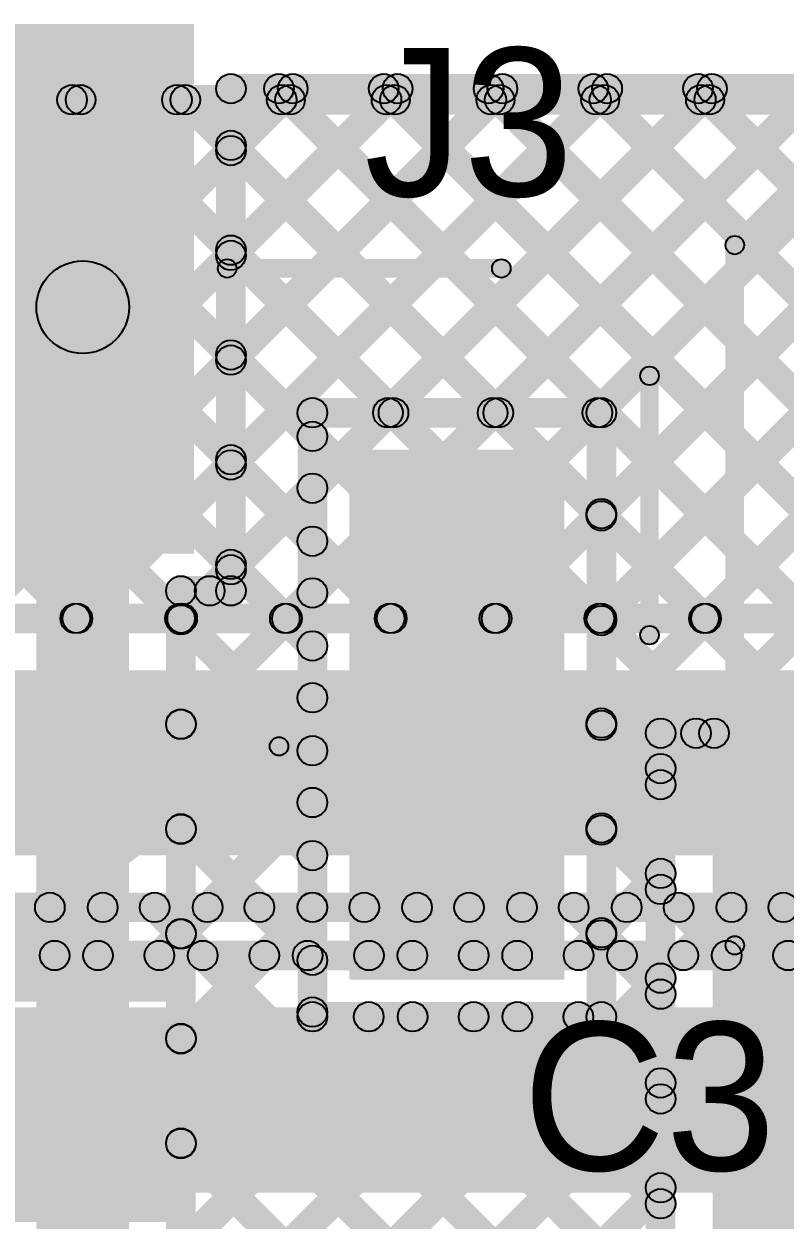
# Model space of a CAD drawing. Header units: millimetres. Extents: x 0.01 to 3.4, y 0.01 to 2.05.
# Drawn here: x 1.8821 to 2.0876, y 1.6626 to 1.9855 of the extents above; entities that cross this region are included whole.
import ezdxf

# ---------------------------------------------------------------- set-up
doc = ezdxf.new("R2010")
doc.units = ezdxf.units.MM
doc.header["$MEASUREMENT"] = 0
for name, color, linetype in [('BottomLayer', 5, 'Continuous'), ('TopLayer', 1, 'Continuous'), ('TopOverlay', 2, 'Continuous'), ('TopPaste', 8, 'Continuous'), ('TopSolder', 216, 'Continuous')]:
    doc.layers.add(name, color=color, linetype=linetype)

# ---------------------------------------------------------------- blocks, each defined once
blk = doc.blocks.new('95293_401A06LF_3')
at = {"layer": 'TopLayer'}
for points in [[(0.125, 0.125), (0.175, 0.125), (0.175, -0.01004), (0.125, -0.01004)], [(0.275, -0.125), (0.225, -0.125), (0.225, 0.01004), (0.275, 0.01004)]]:
    blk.add_hatch(color=1, dxfattribs=at).paths.add_polyline_path(points)
at = {"layer": 'TopOverlay'}
h = blk.add_hatch(color=2, dxfattribs=at)
edge = h.paths.add_edge_path()
edge.add_arc((0.188, 0.063), 0.0025, 0, 360)
for points in [[(0.188, 0.0605), (0.188, 0.0655), (0.262, 0.0655), (0.262, 0.0605)], [(0.3045, -0.036), (0.2995, -0.036), (0.2995, 0.034), (0.3045, 0.034)], [(0.09, -0.0685), (0.09, -0.0635), (0.202, -0.0635), (0.202, -0.0685)]]:
    blk.add_hatch(color=2, dxfattribs=at).paths.add_polyline_path(points)
h = blk.add_hatch(color=2, dxfattribs=at)
edge = h.paths.add_edge_path()
edge.add_arc((0.262, 0.063), 0.0025, 0, 360)
h = blk.add_hatch(color=2, dxfattribs=at)
edge = h.paths.add_edge_path()
edge.add_arc((0.302, 0.034), 0.0025, 0, 360)
h = blk.add_hatch(color=2, dxfattribs=at)
edge = h.paths.add_edge_path()
edge.add_arc((0.302, -0.036), 0.0025, 0, 360)
h = blk.add_hatch(color=2, dxfattribs=at)
edge = h.paths.add_edge_path()
edge.add_arc((0.202, -0.066), 0.0025, 0, 360)
at = {"layer": 'TopPaste'}
for points in [[(0.125, 0.125), (0.175, 0.125), (0.175, -0.01004), (0.125, -0.01004)], [(0.275, -0.125), (0.225, -0.125), (0.225, 0.01004), (0.275, 0.01004)]]:
    blk.add_hatch(color=8, dxfattribs=at).paths.add_polyline_path(points)
at = {"layer": 'TopSolder'}
for points in [[(0.121, 0.129), (0.179, 0.129), (0.179, -0.01404), (0.121, -0.01404)], [(0.279, -0.129), (0.221, -0.129), (0.221, 0.01404), (0.279, 0.01404)]]:
    blk.add_hatch(color=216, dxfattribs=at).paths.add_polyline_path(points)
at = {"layer": 'TopOverlay'}
for centre in [(0.188, 0.063), (0.262, 0.063), (0.302, 0.034), (0.302, -0.036), (0.202, -0.066)]:
    blk.add_circle(centre, 0.0025, dxfattribs=at)
blk = doc.blocks.new('EEE_HB1E330AP_36')
at = {"layer": 'TopOverlay'}
h = blk.add_hatch(color=2, dxfattribs=at)
edge = h.paths.add_edge_path()
edge.add_arc((-0.07727, 0.13), 0.0025, 0, 360)
h = blk.add_hatch(color=2, dxfattribs=at)
edge = h.paths.add_edge_path()
edge.add_arc((-0.07727, 0.13), 0.0025, 0, 360)
for points in [[(-0.07727, 0.1275), (-0.07727, 0.1325), (0.11177, 0.1325), (0.11177, 0.1275)], [(-0.07904, 0.13177), (-0.0755, 0.12823), (-0.12986, 0.07387), (-0.1334, 0.07741)], [(0.11, 0.12823), (0.11353, 0.13177), (0.13058, 0.11472), (0.12705, 0.11118)]]:
    blk.add_hatch(color=2, dxfattribs=at).paths.add_polyline_path(points)
h = blk.add_hatch(color=2, dxfattribs=at)
edge = h.paths.add_edge_path()
edge.add_arc((0.11177, 0.13), 0.0025, 0, 360)
h = blk.add_hatch(color=2, dxfattribs=at)
edge = h.paths.add_edge_path()
edge.add_arc((0.11177, 0.13), 0.0025, 0, 360)
for centre in [(-0.07727, 0.13), (-0.07727, 0.13), (0.11177, 0.13), (0.11177, 0.13)]:
    blk.add_circle(centre, 0.0025, dxfattribs=at)

msp = doc.modelspace()

# ---------------------------------------------------------------- hatches: boundary and pattern name
at = {"layer": 'BottomLayer'}
for points in [[(0.69628, 1.961), (0.69628, 1.969), (2.69172, 1.969), (2.69172, 1.961)], [(1.75797, 1.82217), (1.75231, 1.82783), (1.89231, 1.96783), (1.89797, 1.96217)], [(1.75316, 1.96217), (1.75882, 1.96783), (1.89882, 1.82783), (1.89316, 1.82217)], [(1.78626, 1.82217), (1.7806, 1.82783), (1.9206, 1.96783), (1.92626, 1.96217)], [(1.78144, 1.96217), (1.7871, 1.96783), (1.9271, 1.82783), (1.92144, 1.82217)], [(1.81454, 1.82217), (1.80888, 1.82783), (1.94888, 1.96783), (1.95454, 1.96217)], [(1.80973, 1.96217), (1.81538, 1.96783), (1.95538, 1.82783), (1.94973, 1.82217)], [(1.84282, 1.82217), (1.83717, 1.82783), (1.97717, 1.96783), (1.98282, 1.96217)], [(1.84282, 1.82217), (1.83717, 1.82783), (1.97717, 1.96783), (1.98282, 1.96217)], [(1.83801, 1.96217), (1.84367, 1.96783), (1.98367, 1.82783), (1.97801, 1.82217)], [(1.87111, 1.82217), (1.86545, 1.82783), (2.00545, 1.96783), (2.01111, 1.96217)], [(1.8663, 1.96217), (1.87195, 1.96783), (2.01195, 1.82783), (2.0063, 1.82217)], [(1.89939, 1.82217), (1.89374, 1.82783), (2.03374, 1.96783), (2.03939, 1.96217)], [(1.89458, 1.96217), (1.90024, 1.96783), (2.04024, 1.82783), (2.03458, 1.82217)], [(1.92768, 1.82217), (1.92202, 1.82783), (2.06202, 1.96783), (2.06768, 1.96217)], [(1.92286, 1.96217), (1.92852, 1.96783), (2.06852, 1.82783), (2.06286, 1.82217)], [(1.95596, 1.82217), (1.9503, 1.82783), (2.0903, 1.96783), (2.09596, 1.96217)], [(1.95115, 1.96217), (1.95681, 1.96783), (2.09681, 1.82783), (2.09115, 1.82217)], [(1.98425, 1.82217), (1.97859, 1.82783), (2.11859, 1.96783), (2.12425, 1.96217)], [(1.97943, 1.96217), (1.98509, 1.96783), (2.12509, 1.82783), (2.11943, 1.82217)], [(2.01253, 1.82217), (2.00687, 1.82783), (2.14687, 1.96783), (2.15253, 1.96217)], [(2.00772, 1.96217), (2.01337, 1.96783), (2.15337, 1.82783), (2.14772, 1.82217)], [(2.04081, 1.82217), (2.03516, 1.82783), (2.17516, 1.96783), (2.18081, 1.96217)], [(2.036, 1.96217), (2.04166, 1.96783), (2.18166, 1.82783), (2.176, 1.82217)], [(2.0691, 1.82217), (2.06344, 1.82783), (2.20344, 1.96783), (2.2091, 1.96217)], [(2.06429, 1.96217), (2.06994, 1.96783), (2.20994, 1.82783), (2.20429, 1.82217)], [(1.73848, 1.821), (1.73848, 1.829), (2.60985, 1.829), (2.60985, 1.821)], [(1.699, 1.761), (1.699, 1.811), (2.626, 1.811), (2.626, 1.761)], [(1.73848, 1.743), (1.73848, 1.751), (2.626, 1.751), (2.626, 1.743)], [(1.88631, 1.74417), (1.89196, 1.74983), (1.90496, 1.73683), (1.89931, 1.73117)], [(1.89325, 1.73117), (1.88759, 1.73683), (1.90059, 1.74983), (1.90625, 1.74417)], [(1.91459, 1.74417), (1.92025, 1.74983), (1.93325, 1.73683), (1.92759, 1.73117)], [(1.92153, 1.73117), (1.91587, 1.73683), (1.92887, 1.74983), (1.93453, 1.74417)], [(1.94287, 1.74417), (1.94853, 1.74983), (1.96153, 1.73683), (1.95587, 1.73117)], [(1.94981, 1.73117), (1.94416, 1.73683), (1.95716, 1.74983), (1.96281, 1.74417)], [(1.97116, 1.74417), (1.97682, 1.74983), (1.98982, 1.73683), (1.98416, 1.73117)], [(1.9781, 1.73117), (1.97244, 1.73683), (1.98544, 1.74983), (1.9911, 1.74417)], [(1.99944, 1.74417), (2.0051, 1.74983), (2.0181, 1.73683), (2.01244, 1.73117)], [(2.00638, 1.73117), (2.00073, 1.73683), (2.01373, 1.74983), (2.01938, 1.74417)], [(2.02773, 1.74417), (2.03338, 1.74983), (2.04638, 1.73683), (2.04073, 1.73117)], [(2.03467, 1.73117), (2.02901, 1.73683), (2.04201, 1.74983), (2.04767, 1.74417)], [(2.05601, 1.74417), (2.06167, 1.74983), (2.07467, 1.73683), (2.06901, 1.73117)], [(2.06295, 1.73117), (2.05729, 1.73683), (2.07029, 1.74983), (2.07595, 1.74417)], [(2.0843, 1.74417), (2.08995, 1.74983), (2.10295, 1.73683), (2.0973, 1.73117)], [(2.09124, 1.73117), (2.08558, 1.73683), (2.09858, 1.74983), (2.10424, 1.74417)], [(1.71839, 1.73), (1.71839, 1.738), (2.562, 1.738), (2.562, 1.73)], [(1.583, 1.67), (1.583, 1.72), (2.562, 1.72), (2.562, 1.67)]]:
    msp.add_hatch(color=5, dxfattribs=at).paths.add_polyline_path(points)
h = msp.add_hatch(color=5, dxfattribs=at)
edge = h.paths.add_edge_path()
edge.add_arc((1.89514, 1.965), 0.004, 0, 360)
h = msp.add_hatch(color=5, dxfattribs=at)
edge = h.paths.add_edge_path()
edge.add_arc((1.89741, 1.965), 0.004, 0, 360)
h = msp.add_hatch(color=5, dxfattribs=at)
edge = h.paths.add_edge_path()
edge.add_arc((1.92343, 1.965), 0.004, 0, 360)
h = msp.add_hatch(color=5, dxfattribs=at)
edge = h.paths.add_edge_path()
edge.add_arc((1.92569, 1.965), 0.004, 0, 360)
h = msp.add_hatch(color=5, dxfattribs=at)
edge = h.paths.add_edge_path()
edge.add_arc((1.95171, 1.965), 0.004, 0, 360)
h = msp.add_hatch(color=5, dxfattribs=at)
edge = h.paths.add_edge_path()
edge.add_arc((1.95398, 1.965), 0.004, 0, 360)
h = msp.add_hatch(color=5, dxfattribs=at)
edge = h.paths.add_edge_path()
edge.add_arc((1.98, 1.965), 0.004, 0, 360)
h = msp.add_hatch(color=5, dxfattribs=at)
edge = h.paths.add_edge_path()
edge.add_arc((1.98, 1.965), 0.004, 0, 360)
h = msp.add_hatch(color=5, dxfattribs=at)
edge = h.paths.add_edge_path()
edge.add_arc((1.98226, 1.965), 0.004, 0, 360)
h = msp.add_hatch(color=5, dxfattribs=at)
edge = h.paths.add_edge_path()
edge.add_arc((2.00828, 1.965), 0.004, 0, 360)
h = msp.add_hatch(color=5, dxfattribs=at)
edge = h.paths.add_edge_path()
edge.add_arc((2.01055, 1.965), 0.004, 0, 360)
h = msp.add_hatch(color=5, dxfattribs=at)
edge = h.paths.add_edge_path()
edge.add_arc((2.03656, 1.965), 0.004, 0, 360)
h = msp.add_hatch(color=5, dxfattribs=at)
edge = h.paths.add_edge_path()
edge.add_arc((2.03883, 1.965), 0.004, 0, 360)
h = msp.add_hatch(color=5, dxfattribs=at)
edge = h.paths.add_edge_path()
edge.add_arc((2.06485, 1.965), 0.004, 0, 360)
h = msp.add_hatch(color=5, dxfattribs=at)
edge = h.paths.add_edge_path()
edge.add_arc((2.06711, 1.965), 0.004, 0, 360)
h = msp.add_hatch(color=5, dxfattribs=at)
edge = h.paths.add_edge_path()
edge.add_arc((1.89599, 1.825), 0.004, 0, 360)
h = msp.add_hatch(color=5, dxfattribs=at)
edge = h.paths.add_edge_path()
edge.add_arc((1.89656, 1.825), 0.004, 0, 360)
h = msp.add_hatch(color=5, dxfattribs=at)
edge = h.paths.add_edge_path()
edge.add_arc((1.92427, 1.825), 0.004, 0, 360)
h = msp.add_hatch(color=5, dxfattribs=at)
edge = h.paths.add_edge_path()
edge.add_arc((1.92485, 1.825), 0.004, 0, 360)
h = msp.add_hatch(color=5, dxfattribs=at)
edge = h.paths.add_edge_path()
edge.add_arc((1.95256, 1.825), 0.004, 0, 360)
h = msp.add_hatch(color=5, dxfattribs=at)
edge = h.paths.add_edge_path()
edge.add_arc((1.95313, 1.825), 0.004, 0, 360)
h = msp.add_hatch(color=5, dxfattribs=at)
edge = h.paths.add_edge_path()
edge.add_arc((1.98084, 1.825), 0.004, 0, 360)
h = msp.add_hatch(color=5, dxfattribs=at)
edge = h.paths.add_edge_path()
edge.add_arc((1.98142, 1.825), 0.004, 0, 360)
h = msp.add_hatch(color=5, dxfattribs=at)
edge = h.paths.add_edge_path()
edge.add_arc((2.00912, 1.825), 0.004, 0, 360)
h = msp.add_hatch(color=5, dxfattribs=at)
edge = h.paths.add_edge_path()
edge.add_arc((2.0097, 1.825), 0.004, 0, 360)
h = msp.add_hatch(color=5, dxfattribs=at)
edge = h.paths.add_edge_path()
edge.add_arc((2.03741, 1.825), 0.004, 0, 360)
h = msp.add_hatch(color=5, dxfattribs=at)
edge = h.paths.add_edge_path()
edge.add_arc((2.03799, 1.825), 0.004, 0, 360)
h = msp.add_hatch(color=5, dxfattribs=at)
edge = h.paths.add_edge_path()
edge.add_arc((2.06569, 1.825), 0.004, 0, 360)
h = msp.add_hatch(color=5, dxfattribs=at)
edge = h.paths.add_edge_path()
edge.add_arc((2.06627, 1.825), 0.004, 0, 360)
h = msp.add_hatch(color=5, dxfattribs=at)
edge = h.paths.add_edge_path()
edge.add_arc((1.88913, 1.747), 0.004, 0, 360)
h = msp.add_hatch(color=5, dxfattribs=at)
edge = h.paths.add_edge_path()
edge.add_arc((1.90342, 1.747), 0.004, 0, 360)
h = msp.add_hatch(color=5, dxfattribs=at)
edge = h.paths.add_edge_path()
edge.add_arc((1.91742, 1.747), 0.004, 0, 360)
h = msp.add_hatch(color=5, dxfattribs=at)
edge = h.paths.add_edge_path()
edge.add_arc((1.9317, 1.747), 0.004, 0, 360)
h = msp.add_hatch(color=5, dxfattribs=at)
edge = h.paths.add_edge_path()
edge.add_arc((1.9457, 1.747), 0.004, 0, 360)
h = msp.add_hatch(color=5, dxfattribs=at)
edge = h.paths.add_edge_path()
edge.add_arc((1.95999, 1.747), 0.004, 0, 360)
h = msp.add_hatch(color=5, dxfattribs=at)
edge = h.paths.add_edge_path()
edge.add_arc((1.97399, 1.747), 0.004, 0, 360)
h = msp.add_hatch(color=5, dxfattribs=at)
edge = h.paths.add_edge_path()
edge.add_arc((1.98827, 1.747), 0.004, 0, 360)
h = msp.add_hatch(color=5, dxfattribs=at)
edge = h.paths.add_edge_path()
edge.add_arc((2.00227, 1.747), 0.004, 0, 360)
h = msp.add_hatch(color=5, dxfattribs=at)
edge = h.paths.add_edge_path()
edge.add_arc((2.01655, 1.747), 0.004, 0, 360)
h = msp.add_hatch(color=5, dxfattribs=at)
edge = h.paths.add_edge_path()
edge.add_arc((2.03056, 1.747), 0.004, 0, 360)
h = msp.add_hatch(color=5, dxfattribs=at)
edge = h.paths.add_edge_path()
edge.add_arc((2.04484, 1.747), 0.004, 0, 360)
h = msp.add_hatch(color=5, dxfattribs=at)
edge = h.paths.add_edge_path()
edge.add_arc((2.05884, 1.747), 0.004, 0, 360)
h = msp.add_hatch(color=5, dxfattribs=at)
edge = h.paths.add_edge_path()
edge.add_arc((2.07312, 1.747), 0.004, 0, 360)
h = msp.add_hatch(color=5, dxfattribs=at)
edge = h.paths.add_edge_path()
edge.add_arc((2.08712, 1.747), 0.004, 0, 360)
h = msp.add_hatch(color=5, dxfattribs=at)
edge = h.paths.add_edge_path()
edge.add_arc((1.89042, 1.734), 0.004, 0, 360)
h = msp.add_hatch(color=5, dxfattribs=at)
edge = h.paths.add_edge_path()
edge.add_arc((1.90213, 1.734), 0.004, 0, 360)
h = msp.add_hatch(color=5, dxfattribs=at)
edge = h.paths.add_edge_path()
edge.add_arc((1.9187, 1.734), 0.004, 0, 360)
h = msp.add_hatch(color=5, dxfattribs=at)
edge = h.paths.add_edge_path()
edge.add_arc((1.93042, 1.734), 0.004, 0, 360)
h = msp.add_hatch(color=5, dxfattribs=at)
edge = h.paths.add_edge_path()
edge.add_arc((1.94699, 1.734), 0.004, 0, 360)
h = msp.add_hatch(color=5, dxfattribs=at)
edge = h.paths.add_edge_path()
edge.add_arc((1.9587, 1.734), 0.004, 0, 360)
h = msp.add_hatch(color=5, dxfattribs=at)
edge = h.paths.add_edge_path()
edge.add_arc((1.97527, 1.734), 0.004, 0, 360)
h = msp.add_hatch(color=5, dxfattribs=at)
edge = h.paths.add_edge_path()
edge.add_arc((1.98699, 1.734), 0.004, 0, 360)
h = msp.add_hatch(color=5, dxfattribs=at)
edge = h.paths.add_edge_path()
edge.add_arc((2.00355, 1.734), 0.004, 0, 360)
h = msp.add_hatch(color=5, dxfattribs=at)
edge = h.paths.add_edge_path()
edge.add_arc((2.01527, 1.734), 0.004, 0, 360)
h = msp.add_hatch(color=5, dxfattribs=at)
edge = h.paths.add_edge_path()
edge.add_arc((2.03184, 1.734), 0.004, 0, 360)
h = msp.add_hatch(color=5, dxfattribs=at)
edge = h.paths.add_edge_path()
edge.add_arc((2.04356, 1.734), 0.004, 0, 360)
h = msp.add_hatch(color=5, dxfattribs=at)
edge = h.paths.add_edge_path()
edge.add_arc((2.06012, 1.734), 0.004, 0, 360)
h = msp.add_hatch(color=5, dxfattribs=at)
edge = h.paths.add_edge_path()
edge.add_arc((2.07184, 1.734), 0.004, 0, 360)
h = msp.add_hatch(color=5, dxfattribs=at)
edge = h.paths.add_edge_path()
edge.add_arc((2.08841, 1.734), 0.004, 0, 360)
at = {"layer": 'TopLayer'}
h = msp.add_hatch(color=1, dxfattribs=at)
edge = h.paths.add_edge_path()
edge.add_arc((1.938, 1.968), 0.004, 0, 360)
h = msp.add_hatch(color=1, dxfattribs=at)
edge = h.paths.add_edge_path()
edge.add_arc((1.938, 1.968), 0.004, 0, 360)
for points in [[(1.94083, 1.92018), (1.93517, 1.92583), (1.98017, 1.97083), (1.98582, 1.96517)], [(1.94083, 1.89189), (1.93517, 1.89755), (2.00845, 1.97083), (2.01411, 1.96517)], [(1.94083, 1.94846), (1.93517, 1.95412), (1.95188, 1.97083), (1.95754, 1.96517)], [(1.94083, 1.92018), (1.93517, 1.92583), (1.98017, 1.97083), (1.98582, 1.96517)], [(1.94083, 1.86361), (1.93517, 1.86926), (2.03674, 1.97083), (2.04239, 1.96517)], [(1.938, 1.964), (1.938, 1.972), (2.1485, 1.972), (2.1485, 1.964)], [(1.94815, 1.96517), (1.95381, 1.97083), (2.12781, 1.79683), (2.12215, 1.79117)], [(1.97643, 1.96517), (1.98209, 1.97083), (2.15609, 1.79683), (2.15043, 1.79117)], [(1.9832, 1.87769), (1.97754, 1.88335), (2.06502, 1.97083), (2.07068, 1.96517)], [(2.00472, 1.96517), (2.01037, 1.97083), (2.15133, 1.82987), (2.14568, 1.82421)], [(2.01148, 1.87769), (2.00582, 1.88335), (2.0933, 1.97083), (2.09896, 1.96517)], [(2.033, 1.96517), (2.03866, 1.97083), (2.15133, 1.85815), (2.14568, 1.8525)], [(2.03977, 1.87769), (2.03411, 1.88335), (2.12159, 1.97083), (2.12725, 1.96517)], [(2.06129, 1.96517), (2.06694, 1.97083), (2.15133, 1.88644), (2.14568, 1.88078)], [(1.942, 1.83244), (1.934, 1.83244), (1.934, 1.968), (1.942, 1.968)], [(2.04083, 1.85047), (2.03517, 1.85613), (2.14568, 1.96663), (2.15133, 1.96097)], [(1.93517, 1.94986), (1.94083, 1.95552), (2.013, 1.88335), (2.00734, 1.87769)], [(2.04083, 1.82219), (2.03517, 1.82784), (2.14568, 1.93835), (2.15133, 1.93269)], [(1.93517, 1.92158), (1.94083, 1.92724), (1.98472, 1.88335), (1.97906, 1.87769)], [(1.9105, 1.564), (1.8855, 1.564), (1.8855, 1.909), (1.9105, 1.909)], [(2.04083, 1.7939), (2.03517, 1.79956), (2.14568, 1.91006), (2.15133, 1.90441)], [(1.93517, 1.8933), (1.94083, 1.89895), (1.96283, 1.87695), (1.95717, 1.8713)], [(1.96, 1.87652), (1.96, 1.88452), (2.038, 1.88452), (2.038, 1.87652)], [(1.964, 1.71748), (1.956, 1.71748), (1.956, 1.88052), (1.964, 1.88052)], [(2.042, 1.71748), (2.034, 1.71748), (2.034, 1.88052), (2.042, 1.88052)], [(2.06638, 1.79117), (2.06073, 1.79683), (2.14568, 1.88178), (2.15133, 1.87612)], [(1.93517, 1.86501), (1.94083, 1.87067), (1.96283, 1.84867), (1.95717, 1.84301)], [(1.94083, 1.83532), (1.93517, 1.84098), (1.95717, 1.86298), (1.96283, 1.85732)], [(2.03517, 1.84986), (2.04083, 1.85552), (2.09952, 1.79683), (2.09386, 1.79117)], [(1.93512, 1.82961), (1.92946, 1.83527), (1.93517, 1.84098), (1.94083, 1.83532)], [(1.93517, 1.83673), (1.94083, 1.84238), (1.96283, 1.82038), (1.95717, 1.81473)], [(1.92733, 1.82182), (1.92167, 1.82748), (1.92946, 1.83527), (1.93512, 1.82961)], [(1.92733, 1.79354), (1.92167, 1.7992), (1.95717, 1.8347), (1.96283, 1.82904)], [(1.9245, 1.82844), (1.9245, 1.83644), (1.938, 1.83644), (1.938, 1.82844)], [(1.9285, 1.57498), (1.9205, 1.57498), (1.9205, 1.83244), (1.9285, 1.83244)], [(1.92167, 1.82194), (1.92733, 1.8276), (1.96283, 1.7921), (1.95717, 1.78644)], [(2.03517, 1.82158), (2.04083, 1.82724), (2.07124, 1.79683), (2.06558, 1.79117)], [(1.92733, 1.76525), (1.92167, 1.77091), (1.95717, 1.80641), (1.96283, 1.80075)], [(1.92167, 1.79366), (1.92733, 1.79932), (1.96283, 1.76382), (1.95717, 1.75816)], [(2.03517, 1.7933), (2.04083, 1.79895), (2.05683, 1.78295), (2.05117, 1.7773)], [(2.054, 1.79), (2.054, 1.798), (2.42353, 1.798), (2.42353, 1.79)], [(2.058, 1.58212), (2.05, 1.58212), (2.05, 1.794), (2.058, 1.794)], [(2.04083, 1.76562), (2.03517, 1.77127), (2.05117, 1.78727), (2.05683, 1.78162)], [(2.068, 1.78), (2.068, 1.59612), (2.40953, 1.59612), (2.40953, 1.78)], [(1.92733, 1.73697), (1.92167, 1.74263), (1.95717, 1.77813), (1.96283, 1.77247)], [(1.92167, 1.76537), (1.92733, 1.77103), (1.96283, 1.73553), (1.95717, 1.72987)], [(2.03517, 1.76501), (2.04083, 1.77067), (2.05683, 1.75467), (2.05117, 1.74901)], [(2.04083, 1.73733), (2.03517, 1.74299), (2.05117, 1.75899), (2.05683, 1.75333)], [(1.92733, 1.70869), (1.92167, 1.71434), (1.95717, 1.74984), (1.96283, 1.74419)], [(1.92167, 1.73709), (1.92733, 1.74275), (2.05683, 1.61325), (2.05117, 1.60759)], [(2.03517, 1.73673), (2.04083, 1.74238), (2.05683, 1.72638), (2.05117, 1.72073)], [(1.92733, 1.59555), (1.92167, 1.60121), (2.05117, 1.73071), (2.05683, 1.72505)], [(1.92733, 1.6804), (1.92167, 1.68606), (1.95717, 1.72156), (1.96283, 1.7159)], [(1.96, 1.71348), (1.96, 1.72148), (2.038, 1.72148), (2.038, 1.71348)], [(1.92733, 1.65212), (1.92167, 1.65777), (1.98421, 1.72031), (1.98986, 1.71465)], [(1.92733, 1.62383), (1.92167, 1.62949), (2.01249, 1.72031), (2.01815, 1.71465)], [(1.97239, 1.71465), (1.97805, 1.72031), (2.05683, 1.64153), (2.05117, 1.63587)], [(2.00068, 1.71465), (2.00634, 1.72031), (2.05683, 1.66982), (2.05117, 1.66416)], [(2.02896, 1.71465), (2.03462, 1.72031), (2.05683, 1.6981), (2.05117, 1.69244)], [(1.92167, 1.70881), (1.92733, 1.71446), (2.05683, 1.58496), (2.05117, 1.57931)], [(1.92977, 1.56971), (1.92411, 1.57536), (2.05117, 1.70242), (2.05683, 1.69676)], [(1.92167, 1.68052), (1.92733, 1.68618), (2.07854, 1.53496), (2.07289, 1.52931)], [(1.94391, 1.55556), (1.93826, 1.56122), (2.05117, 1.67414), (2.05683, 1.66848)]]:
    msp.add_hatch(color=1, dxfattribs=at).paths.add_polyline_path(points)
h = msp.add_hatch(color=1, dxfattribs=at)
edge = h.paths.add_edge_path()
edge.add_arc((1.95098, 1.968), 0.004, 0, 360)
h = msp.add_hatch(color=1, dxfattribs=at)
edge = h.paths.add_edge_path()
edge.add_arc((1.95471, 1.968), 0.004, 0, 360)
h = msp.add_hatch(color=1, dxfattribs=at)
edge = h.paths.add_edge_path()
edge.add_arc((1.97926, 1.968), 0.004, 0, 360)
h = msp.add_hatch(color=1, dxfattribs=at)
edge = h.paths.add_edge_path()
edge.add_arc((1.983, 1.968), 0.004, 0, 360)
h = msp.add_hatch(color=1, dxfattribs=at)
edge = h.paths.add_edge_path()
edge.add_arc((1.983, 1.968), 0.004, 0, 360)
h = msp.add_hatch(color=1, dxfattribs=at)
edge = h.paths.add_edge_path()
edge.add_arc((2.00755, 1.968), 0.004, 0, 360)
h = msp.add_hatch(color=1, dxfattribs=at)
edge = h.paths.add_edge_path()
edge.add_arc((2.01128, 1.968), 0.004, 0, 360)
h = msp.add_hatch(color=1, dxfattribs=at)
edge = h.paths.add_edge_path()
edge.add_arc((2.03583, 1.968), 0.004, 0, 360)
h = msp.add_hatch(color=1, dxfattribs=at)
edge = h.paths.add_edge_path()
edge.add_arc((2.03956, 1.968), 0.004, 0, 360)
h = msp.add_hatch(color=1, dxfattribs=at)
edge = h.paths.add_edge_path()
edge.add_arc((2.06411, 1.968), 0.004, 0, 360)
h = msp.add_hatch(color=1, dxfattribs=at)
edge = h.paths.add_edge_path()
edge.add_arc((2.06785, 1.968), 0.004, 0, 360)
h = msp.add_hatch(color=1, dxfattribs=at)
edge = h.paths.add_edge_path()
edge.add_arc((1.938, 1.95269), 0.004, 0, 360)
h = msp.add_hatch(color=1, dxfattribs=at)
edge = h.paths.add_edge_path()
edge.add_arc((1.938, 1.95129), 0.004, 0, 360)
h = msp.add_hatch(color=1, dxfattribs=at)
edge = h.paths.add_edge_path()
edge.add_arc((1.938, 1.92441), 0.004, 0, 360)
h = msp.add_hatch(color=1, dxfattribs=at)
edge = h.paths.add_edge_path()
edge.add_arc((1.938, 1.923), 0.004, 0, 360)
h = msp.add_hatch(color=1, dxfattribs=at)
edge = h.paths.add_edge_path()
edge.add_arc((1.938, 1.923), 0.004, 0, 360)
h = msp.add_hatch(color=1, dxfattribs=at)
edge = h.paths.add_edge_path()
edge.add_arc((1.898, 1.909), 0.0125, 0, 360)
h = msp.add_hatch(color=1, dxfattribs=at)
edge = h.paths.add_edge_path()
edge.add_arc((1.938, 1.89612), 0.004, 0, 360)
h = msp.add_hatch(color=1, dxfattribs=at)
edge = h.paths.add_edge_path()
edge.add_arc((1.938, 1.89472), 0.004, 0, 360)
h = msp.add_hatch(color=1, dxfattribs=at)
edge = h.paths.add_edge_path()
edge.add_arc((1.96, 1.88052), 0.004, 0, 360)
h = msp.add_hatch(color=1, dxfattribs=at)
edge = h.paths.add_edge_path()
edge.add_arc((1.96, 1.88052), 0.004, 0, 360)
h = msp.add_hatch(color=1, dxfattribs=at)
edge = h.paths.add_edge_path()
edge.add_arc((1.98037, 1.88052), 0.004, 0, 360)
h = msp.add_hatch(color=1, dxfattribs=at)
edge = h.paths.add_edge_path()
edge.add_arc((1.98189, 1.88052), 0.004, 0, 360)
h = msp.add_hatch(color=1, dxfattribs=at)
edge = h.paths.add_edge_path()
edge.add_arc((2.00865, 1.88052), 0.004, 0, 360)
h = msp.add_hatch(color=1, dxfattribs=at)
edge = h.paths.add_edge_path()
edge.add_arc((2.01017, 1.88052), 0.004, 0, 360)
h = msp.add_hatch(color=1, dxfattribs=at)
edge = h.paths.add_edge_path()
edge.add_arc((2.03694, 1.88052), 0.004, 0, 360)
h = msp.add_hatch(color=1, dxfattribs=at)
edge = h.paths.add_edge_path()
edge.add_arc((2.038, 1.88052), 0.004, 0, 360)
h = msp.add_hatch(color=1, dxfattribs=at)
edge = h.paths.add_edge_path()
edge.add_arc((2.038, 1.88052), 0.004, 0, 360)
h = msp.add_hatch(color=1, dxfattribs=at)
edge = h.paths.add_edge_path()
edge.add_arc((1.96, 1.87412), 0.004, 0, 360)
h = msp.add_hatch(color=1, dxfattribs=at)
edge = h.paths.add_edge_path()
edge.add_arc((1.938, 1.86784), 0.004, 0, 360)
h = msp.add_hatch(color=1, dxfattribs=at)
edge = h.paths.add_edge_path()
edge.add_arc((1.938, 1.86644), 0.004, 0, 360)
h = msp.add_hatch(color=1, dxfattribs=at)
edge = h.paths.add_edge_path()
edge.add_arc((1.96, 1.86015), 0.004, 0, 360)
h = msp.add_hatch(color=1, dxfattribs=at)
edge = h.paths.add_edge_path()
edge.add_arc((2.038, 1.8533), 0.004, 0, 360)
h = msp.add_hatch(color=1, dxfattribs=at)
edge = h.paths.add_edge_path()
edge.add_arc((2.038, 1.85269), 0.004, 0, 360)
h = msp.add_hatch(color=1, dxfattribs=at)
edge = h.paths.add_edge_path()
edge.add_arc((1.96, 1.84584), 0.004, 0, 360)
h = msp.add_hatch(color=1, dxfattribs=at)
edge = h.paths.add_edge_path()
edge.add_arc((1.938, 1.83956), 0.004, 0, 360)
h = msp.add_hatch(color=1, dxfattribs=at)
edge = h.paths.add_edge_path()
edge.add_arc((1.938, 1.83815), 0.004, 0, 360)
h = msp.add_hatch(color=1, dxfattribs=at)
edge = h.paths.add_edge_path()
edge.add_arc((1.938, 1.83815), 0.004, 0, 360)
h = msp.add_hatch(color=1, dxfattribs=at)
edge = h.paths.add_edge_path()
edge.add_arc((1.9245, 1.83244), 0.004, 0, 360)
h = msp.add_hatch(color=1, dxfattribs=at)
edge = h.paths.add_edge_path()
edge.add_arc((1.9245, 1.83244), 0.004, 0, 360)
h = msp.add_hatch(color=1, dxfattribs=at)
edge = h.paths.add_edge_path()
edge.add_arc((1.93229, 1.83244), 0.004, 0, 360)
h = msp.add_hatch(color=1, dxfattribs=at)
edge = h.paths.add_edge_path()
edge.add_arc((1.93229, 1.83244), 0.004, 0, 360)
h = msp.add_hatch(color=1, dxfattribs=at)
edge = h.paths.add_edge_path()
edge.add_arc((1.938, 1.83244), 0.004, 0, 360)
h = msp.add_hatch(color=1, dxfattribs=at)
edge = h.paths.add_edge_path()
edge.add_arc((1.938, 1.83244), 0.004, 0, 360)
h = msp.add_hatch(color=1, dxfattribs=at)
edge = h.paths.add_edge_path()
edge.add_arc((1.96, 1.83187), 0.004, 0, 360)
h = msp.add_hatch(color=1, dxfattribs=at)
edge = h.paths.add_edge_path()
edge.add_arc((1.9245, 1.82477), 0.004, 0, 360)
h = msp.add_hatch(color=1, dxfattribs=at)
edge = h.paths.add_edge_path()
edge.add_arc((1.9245, 1.82465), 0.004, 0, 360)
h = msp.add_hatch(color=1, dxfattribs=at)
edge = h.paths.add_edge_path()
edge.add_arc((2.038, 1.82501), 0.004, 0, 360)
h = msp.add_hatch(color=1, dxfattribs=at)
edge = h.paths.add_edge_path()
edge.add_arc((2.038, 1.82441), 0.004, 0, 360)
h = msp.add_hatch(color=1, dxfattribs=at)
edge = h.paths.add_edge_path()
edge.add_arc((1.96, 1.81756), 0.004, 0, 360)
h = msp.add_hatch(color=1, dxfattribs=at)
edge = h.paths.add_edge_path()
edge.add_arc((1.96, 1.80358), 0.004, 0, 360)
h = msp.add_hatch(color=1, dxfattribs=at)
edge = h.paths.add_edge_path()
edge.add_arc((1.9245, 1.79649), 0.004, 0, 360)
h = msp.add_hatch(color=1, dxfattribs=at)
edge = h.paths.add_edge_path()
edge.add_arc((1.9245, 1.79637), 0.004, 0, 360)
h = msp.add_hatch(color=1, dxfattribs=at)
edge = h.paths.add_edge_path()
edge.add_arc((2.038, 1.79673), 0.004, 0, 360)
h = msp.add_hatch(color=1, dxfattribs=at)
edge = h.paths.add_edge_path()
edge.add_arc((2.038, 1.79612), 0.004, 0, 360)
h = msp.add_hatch(color=1, dxfattribs=at)
edge = h.paths.add_edge_path()
edge.add_arc((2.054, 1.794), 0.004, 0, 360)
h = msp.add_hatch(color=1, dxfattribs=at)
edge = h.paths.add_edge_path()
edge.add_arc((2.054, 1.794), 0.004, 0, 360)
h = msp.add_hatch(color=1, dxfattribs=at)
edge = h.paths.add_edge_path()
edge.add_arc((2.06355, 1.794), 0.004, 0, 360)
h = msp.add_hatch(color=1, dxfattribs=at)
edge = h.paths.add_edge_path()
edge.add_arc((2.06841, 1.794), 0.004, 0, 360)
h = msp.add_hatch(color=1, dxfattribs=at)
edge = h.paths.add_edge_path()
edge.add_arc((1.96, 1.78927), 0.004, 0, 360)
h = msp.add_hatch(color=1, dxfattribs=at)
edge = h.paths.add_edge_path()
edge.add_arc((2.054, 1.78445), 0.004, 0, 360)
h = msp.add_hatch(color=1, dxfattribs=at)
edge = h.paths.add_edge_path()
edge.add_arc((2.054, 1.78012), 0.004, 0, 360)
h = msp.add_hatch(color=1, dxfattribs=at)
edge = h.paths.add_edge_path()
edge.add_arc((1.96, 1.7753), 0.004, 0, 360)
h = msp.add_hatch(color=1, dxfattribs=at)
edge = h.paths.add_edge_path()
edge.add_arc((1.9245, 1.7682), 0.004, 0, 360)
h = msp.add_hatch(color=1, dxfattribs=at)
edge = h.paths.add_edge_path()
edge.add_arc((1.9245, 1.76808), 0.004, 0, 360)
h = msp.add_hatch(color=1, dxfattribs=at)
edge = h.paths.add_edge_path()
edge.add_arc((2.038, 1.76845), 0.004, 0, 360)
h = msp.add_hatch(color=1, dxfattribs=at)
edge = h.paths.add_edge_path()
edge.add_arc((2.038, 1.76784), 0.004, 0, 360)
h = msp.add_hatch(color=1, dxfattribs=at)
edge = h.paths.add_edge_path()
edge.add_arc((1.96, 1.76099), 0.004, 0, 360)
h = msp.add_hatch(color=1, dxfattribs=at)
edge = h.paths.add_edge_path()
edge.add_arc((2.054, 1.75616), 0.004, 0, 360)
h = msp.add_hatch(color=1, dxfattribs=at)
edge = h.paths.add_edge_path()
edge.add_arc((2.054, 1.75184), 0.004, 0, 360)
h = msp.add_hatch(color=1, dxfattribs=at)
edge = h.paths.add_edge_path()
edge.add_arc((1.96, 1.74701), 0.004, 0, 360)
h = msp.add_hatch(color=1, dxfattribs=at)
edge = h.paths.add_edge_path()
edge.add_arc((1.9245, 1.73992), 0.004, 0, 360)
h = msp.add_hatch(color=1, dxfattribs=at)
edge = h.paths.add_edge_path()
edge.add_arc((1.9245, 1.7398), 0.004, 0, 360)
h = msp.add_hatch(color=1, dxfattribs=at)
edge = h.paths.add_edge_path()
edge.add_arc((2.038, 1.74016), 0.004, 0, 360)
h = msp.add_hatch(color=1, dxfattribs=at)
edge = h.paths.add_edge_path()
edge.add_arc((2.038, 1.73956), 0.004, 0, 360)
h = msp.add_hatch(color=1, dxfattribs=at)
edge = h.paths.add_edge_path()
edge.add_arc((1.96, 1.7327), 0.004, 0, 360)
h = msp.add_hatch(color=1, dxfattribs=at)
edge = h.paths.add_edge_path()
edge.add_arc((2.054, 1.72788), 0.004, 0, 360)
h = msp.add_hatch(color=1, dxfattribs=at)
edge = h.paths.add_edge_path()
edge.add_arc((2.054, 1.72356), 0.004, 0, 360)
h = msp.add_hatch(color=1, dxfattribs=at)
edge = h.paths.add_edge_path()
edge.add_arc((1.96, 1.71873), 0.004, 0, 360)
h = msp.add_hatch(color=1, dxfattribs=at)
edge = h.paths.add_edge_path()
edge.add_arc((1.96, 1.71748), 0.004, 0, 360)
h = msp.add_hatch(color=1, dxfattribs=at)
edge = h.paths.add_edge_path()
edge.add_arc((1.96, 1.71748), 0.004, 0, 360)
h = msp.add_hatch(color=1, dxfattribs=at)
edge = h.paths.add_edge_path()
edge.add_arc((1.97522, 1.71748), 0.004, 0, 360)
h = msp.add_hatch(color=1, dxfattribs=at)
edge = h.paths.add_edge_path()
edge.add_arc((1.98703, 1.71748), 0.004, 0, 360)
h = msp.add_hatch(color=1, dxfattribs=at)
edge = h.paths.add_edge_path()
edge.add_arc((2.00351, 1.71748), 0.004, 0, 360)
h = msp.add_hatch(color=1, dxfattribs=at)
edge = h.paths.add_edge_path()
edge.add_arc((2.01532, 1.71748), 0.004, 0, 360)
h = msp.add_hatch(color=1, dxfattribs=at)
edge = h.paths.add_edge_path()
edge.add_arc((2.03179, 1.71748), 0.004, 0, 360)
h = msp.add_hatch(color=1, dxfattribs=at)
edge = h.paths.add_edge_path()
edge.add_arc((2.038, 1.71748), 0.004, 0, 360)
h = msp.add_hatch(color=1, dxfattribs=at)
edge = h.paths.add_edge_path()
edge.add_arc((2.038, 1.71748), 0.004, 0, 360)
h = msp.add_hatch(color=1, dxfattribs=at)
edge = h.paths.add_edge_path()
edge.add_arc((1.9245, 1.71163), 0.004, 0, 360)
h = msp.add_hatch(color=1, dxfattribs=at)
edge = h.paths.add_edge_path()
edge.add_arc((1.9245, 1.71151), 0.004, 0, 360)
h = msp.add_hatch(color=1, dxfattribs=at)
edge = h.paths.add_edge_path()
edge.add_arc((2.054, 1.69959), 0.004, 0, 360)
h = msp.add_hatch(color=1, dxfattribs=at)
edge = h.paths.add_edge_path()
edge.add_arc((2.054, 1.69527), 0.004, 0, 360)
h = msp.add_hatch(color=1, dxfattribs=at)
edge = h.paths.add_edge_path()
edge.add_arc((1.9245, 1.68335), 0.004, 0, 360)
h = msp.add_hatch(color=1, dxfattribs=at)
edge = h.paths.add_edge_path()
edge.add_arc((1.9245, 1.68323), 0.004, 0, 360)
h = msp.add_hatch(color=1, dxfattribs=at)
edge = h.paths.add_edge_path()
edge.add_arc((2.054, 1.67131), 0.004, 0, 360)
h = msp.add_hatch(color=1, dxfattribs=at)
edge = h.paths.add_edge_path()
edge.add_arc((2.054, 1.66699), 0.004, 0, 360)

# ---------------------------------------------------------------- linework, layer by layer
at = {"layer": 'BottomLayer'}
for centre in [(1.89514, 1.965), (1.89741, 1.965), (1.92343, 1.965), (1.92569, 1.965), (1.95171, 1.965), (1.95398, 1.965), (1.98, 1.965), (1.98, 1.965), (1.98226, 1.965), (2.00828, 1.965), (2.01055, 1.965), (2.03656, 1.965), (2.03883, 1.965), (2.06485, 1.965), (2.06711, 1.965), (1.89599, 1.825), (1.89656, 1.825), (1.92427, 1.825), (1.92485, 1.825), (1.95256, 1.825), (1.95313, 1.825), (1.98084, 1.825), (1.98142, 1.825), (2.00912, 1.825), (2.0097, 1.825), (2.03741, 1.825), (2.03799, 1.825), (2.06569, 1.825), (2.06627, 1.825), (1.88913, 1.747), (1.90342, 1.747), (1.91742, 1.747), (1.9317, 1.747), (1.9457, 1.747), (1.95999, 1.747), (1.97399, 1.747), (1.98827, 1.747), (2.00227, 1.747), (2.01655, 1.747), (2.03056, 1.747), (2.04484, 1.747), (2.05884, 1.747), (2.07312, 1.747), (2.08712, 1.747), (1.89042, 1.734), (1.90213, 1.734), (1.9187, 1.734), (1.93042, 1.734), (1.94699, 1.734), (1.9587, 1.734), (1.97527, 1.734), (1.98699, 1.734), (2.00355, 1.734), (2.01527, 1.734), (2.03184, 1.734), (2.04356, 1.734), (2.06012, 1.734), (2.07184, 1.734), (2.08841, 1.734)]:
    msp.add_circle(centre, 0.004, dxfattribs=at)
at = {"layer": 'TopLayer'}
for centre, radius in [((1.938, 1.968), 0.004), ((1.938, 1.968), 0.004), ((1.95098, 1.968), 0.004), ((1.95471, 1.968), 0.004), ((1.97926, 1.968), 0.004), ((1.983, 1.968), 0.004), ((1.983, 1.968), 0.004), ((2.00755, 1.968), 0.004), ((2.01128, 1.968), 0.004), ((2.03583, 1.968), 0.004), ((2.03956, 1.968), 0.004), ((2.06411, 1.968), 0.004), ((2.06785, 1.968), 0.004), ((1.938, 1.95269), 0.004), ((1.938, 1.95129), 0.004), ((1.938, 1.92441), 0.004), ((1.938, 1.923), 0.004), ((1.938, 1.923), 0.004), ((1.898, 1.909), 0.0125), ((1.938, 1.89612), 0.004), ((1.938, 1.89472), 0.004), ((1.96, 1.88052), 0.004), ((1.96, 1.88052), 0.004), ((1.98037, 1.88052), 0.004), ((1.98189, 1.88052), 0.004), ((2.00865, 1.88052), 0.004), ((2.01017, 1.88052), 0.004), ((2.03694, 1.88052), 0.004), ((2.038, 1.88052), 0.004), ((2.038, 1.88052), 0.004), ((1.96, 1.87412), 0.004), ((1.938, 1.86784), 0.004), ((1.938, 1.86644), 0.004), ((1.96, 1.86015), 0.004), ((2.038, 1.8533), 0.004), ((2.038, 1.85269), 0.004), ((1.96, 1.84584), 0.004), ((1.938, 1.83956), 0.004), ((1.938, 1.83815), 0.004), ((1.938, 1.83815), 0.004), ((1.9245, 1.83244), 0.004), ((1.9245, 1.83244), 0.004), ((1.93229, 1.83244), 0.004), ((1.93229, 1.83244), 0.004), ((1.938, 1.83244), 0.004), ((1.938, 1.83244), 0.004), ((1.96, 1.83187), 0.004), ((1.9245, 1.82477), 0.004), ((1.9245, 1.82465), 0.004), ((2.038, 1.82501), 0.004), ((2.038, 1.82441), 0.004), ((1.96, 1.81756), 0.004), ((1.96, 1.80358), 0.004), ((1.9245, 1.79649), 0.004), ((1.9245, 1.79637), 0.004), ((2.038, 1.79673), 0.004), ((2.038, 1.79612), 0.004), ((2.054, 1.794), 0.004), ((2.054, 1.794), 0.004), ((2.06355, 1.794), 0.004), ((2.06841, 1.794), 0.004), ((1.96, 1.78927), 0.004), ((2.054, 1.78445), 0.004), ((2.054, 1.78012), 0.004), ((1.96, 1.7753), 0.004), ((1.9245, 1.7682), 0.004), ((1.9245, 1.76808), 0.004), ((2.038, 1.76845), 0.004), ((2.038, 1.76784), 0.004), ((1.96, 1.76099), 0.004), ((2.054, 1.75616), 0.004), ((2.054, 1.75184), 0.004), ((1.96, 1.74701), 0.004), ((1.9245, 1.73992), 0.004), ((1.9245, 1.7398), 0.004), ((2.038, 1.74016), 0.004), ((2.038, 1.73956), 0.004), ((1.96, 1.7327), 0.004), ((2.054, 1.72788), 0.004), ((2.054, 1.72356), 0.004), ((1.96, 1.71873), 0.004), ((1.96, 1.71748), 0.004), ((1.96, 1.71748), 0.004), ((1.97522, 1.71748), 0.004), ((1.98703, 1.71748), 0.004), ((2.00351, 1.71748), 0.004), ((2.01532, 1.71748), 0.004), ((2.03179, 1.71748), 0.004), ((2.038, 1.71748), 0.004), ((2.038, 1.71748), 0.004), ((1.9245, 1.71163), 0.004), ((1.9245, 1.71151), 0.004), ((2.054, 1.69959), 0.004), ((2.054, 1.69527), 0.004), ((1.9245, 1.68335), 0.004), ((1.9245, 1.68323), 0.004), ((2.054, 1.67131), 0.004), ((2.054, 1.66699), 0.004)]:
    msp.add_circle(centre, radius, dxfattribs=at)

# ---------------------------------------------------------------- block references
msp.add_blockref('95293_401A06LF_3', (1.749, 1.85648))
at = {"rotation": 90}
msp.add_blockref('EEE_HB1E330AP_36', (2.204, 1.814), dxfattribs=at)

# ---------------------------------------------------------------- texts
at = {"layer": 'TopOverlay'}
for s, p in [('J3', (1.974, 1.939)), ('C3', (2.0167, 1.676))]:
    msp.add_text(s, height=0.04, dxfattribs=at).set_placement(p)
msp.add_text('CLK', height=0.08, rotation=90, dxfattribs=at).set_placement((1.92571, 1.576))

doc.saveas('drawing.dxf')
